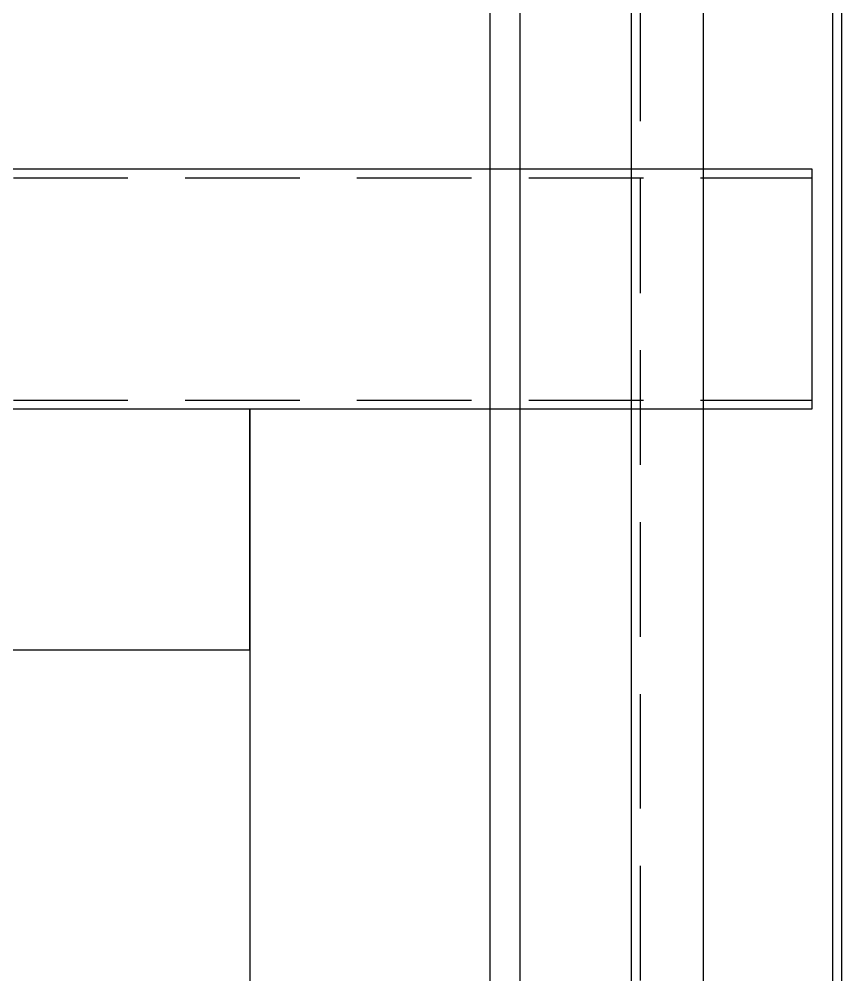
# Model space of a CAD drawing. Header units: millimetres. Extents: x -208796 to -83323, y 30910 to 103951.
# Drawn here: x -110486.7 to -110349.8, y 39936.3 to 40095.2 of the extents above; entities that cross this region are included whole.
import ezdxf

# ---------------------------------------------------------------- set-up
doc = ezdxf.new("R2010")
doc.units = ezdxf.units.MM
doc.header["$LTSCALE"] = 3
doc.linetypes.add('HIDDEN', pattern=[9.525, 6.35, -3.175])
doc.layers.add('@.DM. NÉT CHÍNH', color=7, linetype='Continuous')
doc.layers.add('@.VISIBLE', color=7, linetype='Continuous')

# ---------------------------------------------------------------- blocks, each defined once
blk = doc.blocks.new('*U111')
at = {"layer": '@.VISIBLE'}
for points in [[(2175.79, 1298.52), (2775.79, 1298.52), (2775.79, 2418.52), (2175.79, 2418.52)], [(2177.29, 1300.02), (2774.29, 1300.02), (2774.29, 2417.02), (2177.29, 2417.02)]]:
    blk.add_lwpolyline(points, close=True, dxfattribs=at)
at = {"layer": '@.VISIBLE', "color": 6}
for points in [[(2198.79, 1321.52), (2752.79, 1321.52), (2752.79, 2380.52), (2198.79, 2380.52)], [(2210.79, 1333.52), (2740.79, 1333.52), (2740.79, 2368.52), (2210.79, 2368.52)], [(2229.29, 1352.02), (2722.29, 1352.02), (2722.29, 2350.02), (2229.29, 2350.02)]]:
    blk.add_lwpolyline(points, close=True, dxfattribs=at)
at = {"layer": '@.VISIBLE', "color": 6, "linetype": 'HIDDEN'}
blk.add_lwpolyline([(2209.29, 1332.02), (2742.29, 1332.02), (2742.29, 2370.02), (2209.29, 2370.02)], close=True, dxfattribs=at)
at = {"layer": '@.VISIBLE', "color": 151}
blk.add_lwpolyline([(2234.29, 1357.02), (2717.29, 1357.02), (2717.29, 2345.02), (2234.29, 2345.02)], close=True, dxfattribs=at)

msp = doc.modelspace()

# ---------------------------------------------------------------- linework, layer by layer
for points in [[(-110891.33, 39990.38), (-110448.33, 39990.38), (-110448.33, 40030.38), (-110891.33, 40030.38)], [(-110448.33, 40030.38), (-110448.33, 39388.91), (-110408.33, 39388.91), (-110408.33, 40030.38)]]:
    msp.add_lwpolyline(points, close=True)
at = {"layer": '@.DM. NÉT CHÍNH', "color": 6, "linetype": 'HIDDEN'}
for p, q in [((-110944.83, 40068.88), (-110354.83, 40068.88)), ((-110944.83, 40031.88), (-110354.83, 40031.88))]:
    msp.add_line(p, q, dxfattribs=at)
at = {"layer": '@.DM. NÉT CHÍNH', "color": 6}
msp.add_lwpolyline([(-110944.83, 40070.38), (-110354.83, 40070.38), (-110354.83, 40030.38), (-110944.83, 40030.38)], close=True, dxfattribs=at)

# ---------------------------------------------------------------- block references
at = {"layer": '@.VISIBLE'}
msp.add_blockref('*U111', (-113125.62, 38031.89), dxfattribs=at)

doc.saveas('drawing.dxf')
